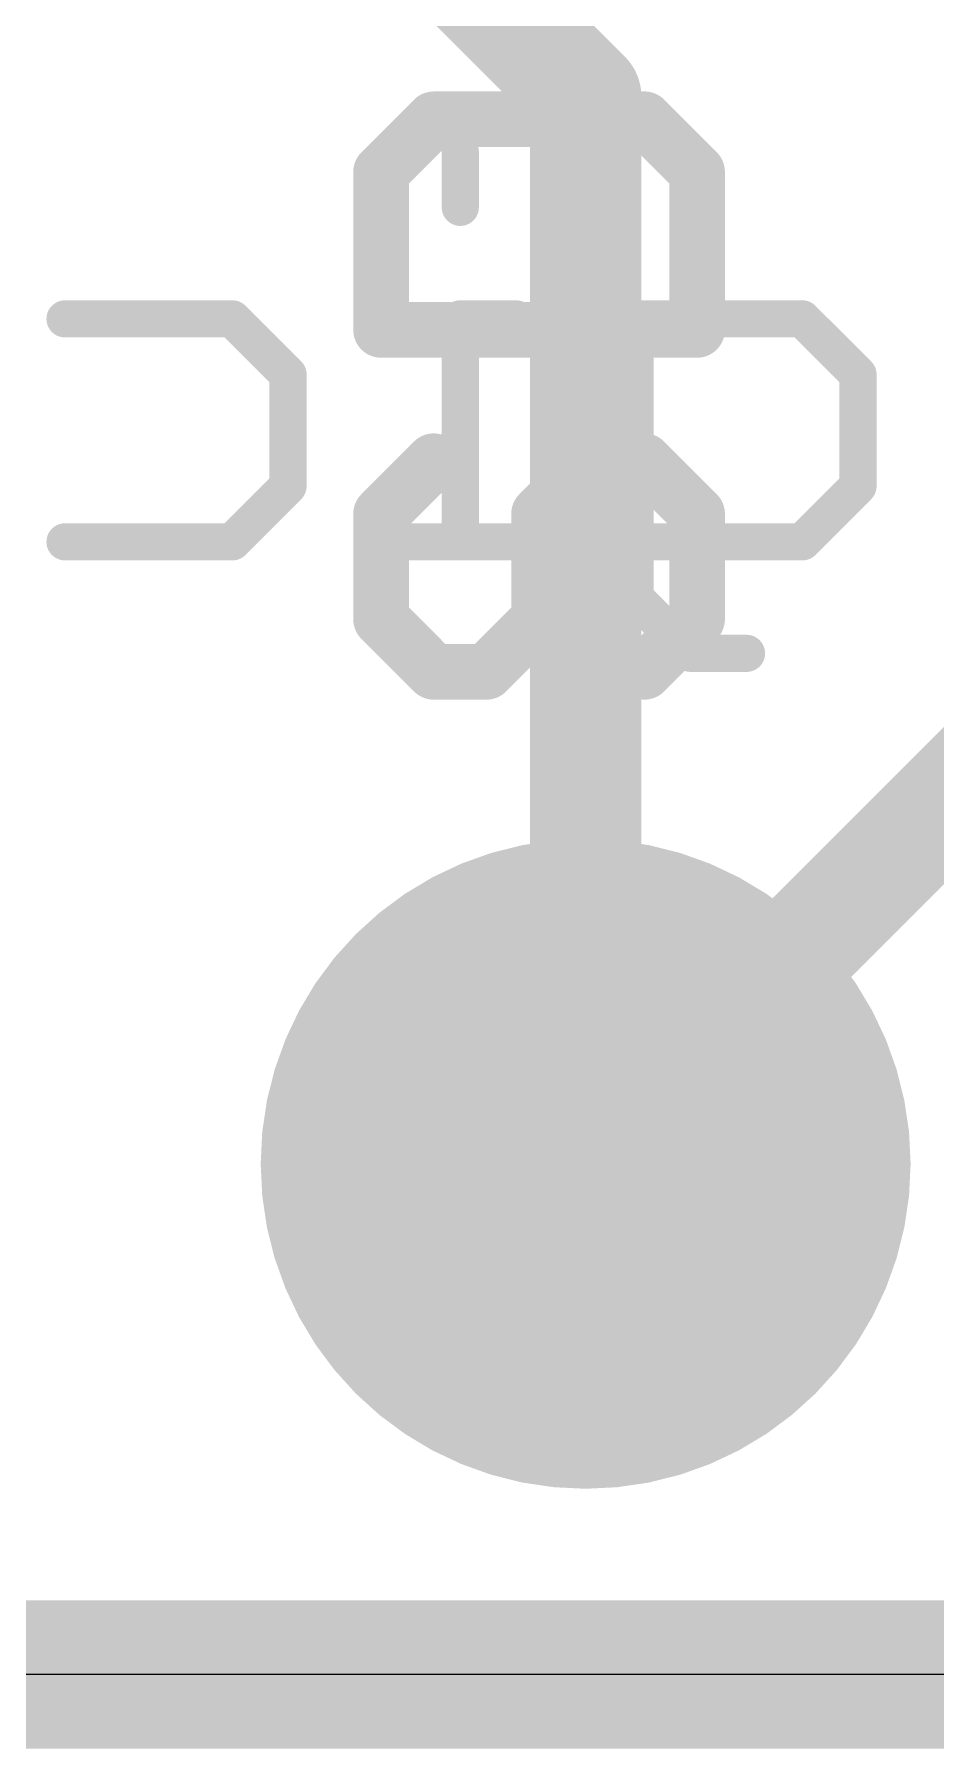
# Model space of a CAD drawing. Extents: x -0.2 to 18.1, y -0.2 to 19.4.
# Drawn here: x 12.462 to 14.928, y -0.203 to 4.488 of the extents above; entities that cross this region are included whole.
import ezdxf

# ---------------------------------------------------------------- set-up
doc = ezdxf.new("R2010")
doc.units = 0
for name, color, linetype in [('1', 12, 'CONTINUOUS'), ('16', 132, 'CONTINUOUS'), ('17', 110, 'CONTINUOUS'), ('20', 53, 'CONTINUOUS'), ('21', 40, 'CONTINUOUS'), ('22', 6, 'CONTINUOUS')]:
    doc.layers.add(name, color=color, linetype=linetype)

# ---------------------------------------------------------------- blocks, each defined once
blk = doc.blocks.new('ROUNDP')
at = {"const_width": 0.5}
blk.add_lwpolyline([(0, -0.25, 1), (0, 0.25, 1), (0, -0.25)], format="xyb", dxfattribs=at)

msp = doc.modelspace()

# ---------------------------------------------------------------- linework, layer by layer
at = {"layer": '1', "const_width": 0.3048}
msp.add_lwpolyline([(13.97, 1.397), (16.891, 4.318)], dxfattribs=at)
at = {"layer": '1', "const_width": 0.1524}
msp.add_lwpolyline([(13.9161, 1.4509, 1), (14.0239, 1.3431)], format="xyb", dxfattribs=at)
at = {"layer": '16'}
for points, const_width in [([(9.906, 8.382), (13.97, 4.318)], 0.3048), ([(13.97, 4.318), (13.97, 1.397)], 0.3048), ([(17.907, 0), (0.127, 0)], 0.4064)]:
    msp.add_lwpolyline(points, dxfattribs=dict(at, const_width=const_width))
at = {"layer": '16', "const_width": 0.1524}
for points in [[(14.0462, 4.318, 1), (13.8938, 4.318)], [(13.9161, 4.2641, 1), (14.0239, 4.3719)], [(13.8938, 1.397, 1), (14.0462, 1.397)]]:
    msp.add_lwpolyline(points, format="xyb", dxfattribs=at)
at = {"layer": '20'}
msp.add_line((15.24, 0), (2.54, 0), dxfattribs=at)
at = {"layer": '21', "const_width": 0.1524}
for points in [[(13.5545, 4.2549), (13.4105, 4.1109)], [(14.1307, 4.2549), (13.5545, 4.2549)], [(14.2748, 4.1109), (14.1307, 4.2549)], [(13.4105, 4.1109), (13.4105, 3.6787)], [(14.2748, 3.6787), (14.2748, 4.1109)], [(13.4105, 3.6787), (14.2748, 3.6787)], [(13.5545, 3.3194), (13.4105, 3.1754)], [(13.8426, 3.1754), (13.9867, 3.3194)], [(13.9867, 3.3194), (14.1307, 3.3194)], [(14.1307, 3.3194), (14.2748, 3.1754)], [(13.4105, 3.1754), (13.4105, 2.8873)], [(13.8426, 2.8873), (13.8426, 3.1754)], [(14.2748, 3.1754), (14.2748, 2.8873)], [(13.4105, 2.8873), (13.5545, 2.7432)], [(13.6986, 2.7432), (13.8426, 2.8873)], [(14.2748, 2.8873), (14.1307, 2.7432)], [(13.5545, 2.7432), (13.6986, 2.7432)]]:
    msp.add_lwpolyline(points, dxfattribs=at)
at = {"layer": '21', "const_width": 0.0762}
for points in [[(13.5545, 4.293, 1), (13.5545, 4.2168)], [(13.5815, 4.228, 1), (13.5276, 4.2819)], [(14.1577, 4.2819, 1), (14.1038, 4.228)], [(14.1307, 4.2168, 1), (14.1307, 4.293)], [(13.3835, 4.1378, 1), (13.4374, 4.0839)], [(13.4486, 4.1109, 1), (13.3724, 4.1109)], [(14.3129, 4.1109, 1), (14.2367, 4.1109)], [(14.2479, 4.0839, 1), (14.3017, 4.1378)], [(13.4105, 3.7168, 1), (13.4105, 3.6406)], [(14.2748, 3.6406, 1), (14.2748, 3.7168)], [(13.3724, 3.6787, 1), (13.4486, 3.6787)], [(14.2367, 3.6787, 1), (14.3129, 3.6787)], [(13.5815, 3.2925, 1), (13.5276, 3.3464)], [(13.9867, 3.3575, 1), (13.9867, 3.2813)], [(14.0136, 3.2925, 1), (13.9597, 3.3464)], [(14.1577, 3.3464, 1), (14.1038, 3.2925)], [(14.1307, 3.2813, 1), (14.1307, 3.3575)], [(13.3835, 3.2023, 1), (13.4374, 3.1484)], [(13.4486, 3.1754, 1), (13.3724, 3.1754)], [(13.8807, 3.1754, 1), (13.8045, 3.1754)], [(13.8157, 3.2023, 1), (13.8696, 3.1484)], [(14.3129, 3.1754, 1), (14.2367, 3.1754)], [(14.2479, 3.1484, 1), (14.3017, 3.2023)], [(13.4374, 2.9142, 1), (13.3835, 2.8603)], [(13.8696, 2.8603, 1), (13.8157, 2.9142)], [(14.3017, 2.8603, 1), (14.2479, 2.9142)], [(13.3724, 2.8873, 1), (13.4486, 2.8873)], [(13.8045, 2.8873, 1), (13.8807, 2.8873)], [(14.2367, 2.8873, 1), (14.3129, 2.8873)], [(13.5545, 2.7813, 1), (13.5545, 2.7051)], [(13.6986, 2.7051, 1), (13.6986, 2.7813)], [(13.5276, 2.7163, 1), (13.5815, 2.7701)], [(13.6716, 2.7701, 1), (13.7255, 2.7163)], [(14.1038, 2.7701, 1), (14.1577, 2.7163)]]:
    msp.add_lwpolyline(points, format="xyb", dxfattribs=at)
at = {"layer": '22', "const_width": 0.1016}
for points in [[(13.6271, 4.1665), (13.6271, 4.014)], [(12.5458, 3.7089), (13.0034, 3.7089)], [(13.0034, 3.7089), (13.1559, 3.5564)], [(13.7796, 3.7089), (13.6271, 3.7089)], [(13.6271, 3.7089), (13.6271, 3.0988)], [(14.105, 2.9463), (14.105, 3.7089)], [(14.105, 3.7089), (14.5626, 3.7089)], [(14.5626, 3.7089), (14.7151, 3.5564)], [(13.1559, 3.5564), (13.1559, 3.2513)], [(14.7151, 3.5564), (14.7151, 3.2513)], [(13.1559, 3.2513), (13.0034, 3.0988)], [(14.7151, 3.2513), (14.5626, 3.0988)], [(13.0034, 3.0988), (12.5458, 3.0988)], [(13.7796, 3.0988), (13.4745, 3.0988)], [(14.5626, 3.0988), (14.105, 3.0988)], [(14.2575, 2.7937), (14.105, 2.9463)], [(14.4101, 2.7937), (14.2575, 2.7937)]]:
    msp.add_lwpolyline(points, dxfattribs=at)
at = {"layer": '22', "const_width": 0.0508}
for points in [[(13.6525, 4.1665, 1), (13.6017, 4.1665)], [(13.6017, 4.014, 1), (13.6525, 4.014)], [(12.5458, 3.7343, 1), (12.5458, 3.6835)], [(13.0214, 3.7269, 1), (12.9854, 3.691)], [(13.0034, 3.6835, 1), (13.0034, 3.7343)], [(13.6271, 3.7343, 1), (13.6271, 3.6835)], [(13.6525, 3.7089, 1), (13.6017, 3.7089)], [(13.7796, 3.6835, 1), (13.7796, 3.7343)], [(14.1304, 3.7089, 1), (14.0796, 3.7089)], [(14.105, 3.7343, 1), (14.105, 3.6835)], [(14.5806, 3.7269, 1), (14.5446, 3.691)], [(14.5626, 3.6835, 1), (14.5626, 3.7343)], [(13.1813, 3.5564, 1), (13.1305, 3.5564)], [(13.138, 3.5384, 1), (13.1739, 3.5744)], [(14.7405, 3.5564, 1), (14.6897, 3.5564)], [(14.6972, 3.5384, 1), (14.7331, 3.5744)], [(13.1739, 3.2334, 1), (13.138, 3.2693)], [(14.7331, 3.2334, 1), (14.6972, 3.2693)], [(13.1305, 3.2513, 1), (13.1813, 3.2513)], [(14.6897, 3.2513, 1), (14.7405, 3.2513)], [(12.5458, 3.1242, 1), (12.5458, 3.0734)], [(13.0034, 3.0734, 1), (13.0034, 3.1242)], [(13.4745, 3.1242, 1), (13.4745, 3.0734)], [(13.7796, 3.0734, 1), (13.7796, 3.1242)], [(14.105, 3.1242, 1), (14.105, 3.0734)], [(14.5626, 3.0734, 1), (14.5626, 3.1242)], [(12.9854, 3.1168, 1), (13.0214, 3.0808)], [(13.6017, 3.0988, 1), (13.6525, 3.0988)], [(14.5446, 3.1168, 1), (14.5806, 3.0808)], [(14.123, 2.9642, 1), (14.087, 2.9283)], [(14.0796, 2.9463, 1), (14.1304, 2.9463)], [(14.2575, 2.8191, 1), (14.2575, 2.7683)], [(14.2396, 2.7758, 1), (14.2755, 2.8117)], [(14.4101, 2.7683, 1), (14.4101, 2.8191)]]:
    msp.add_lwpolyline(points, format="xyb", dxfattribs=at)

# ---------------------------------------------------------------- block references
at = {"layer": '17', "xscale": 1.778, "yscale": 1.778, "rotation": 90}
msp.add_blockref('ROUNDP', (13.97, 1.397), dxfattribs=at)
msp.add_blockref('ROUNDP', (13.97, 1.397), dxfattribs=at)

doc.saveas('drawing.dxf')
